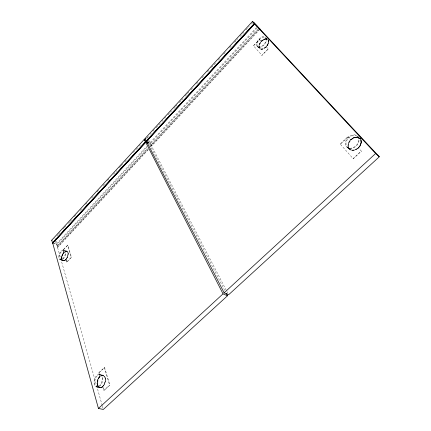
<?xml version="1.0" encoding="UTF-8"?>
<svg xmlns="http://www.w3.org/2000/svg" width="431" height="431" viewBox="0 0 431 431"><rect width="100%" height="100%" fill="white"/><g stroke="black" fill="none" stroke-linecap="round" stroke-linejoin="round"><path stroke-width="0.32" stroke-dasharray="2.15 1.62" d="M65.895 259.5L66.886 262.204L71.508 257.312L67.839 245.094L63.093 249.845L63.831 252.383L62.495 254.29L61.633 256.822A5.145 2.812 -66.8 0 0 62.49 260.577L64.224 260.879L66.126 259.591L63.416 260.938M63.093 249.845L64.057 252.474L62.727 254.382L61.865 256.914A5.14 2.812 -66.8 0 0 62.721 260.669M266.363 38.688L263.917 39.232L261.224 41.279L264.117 39.41L266.563 38.871M268.249 48.956L261.876 55.313L268.249 48.956L266.213 46.758L267.91 44.377L268.685 41.656A6.126 3.669 -49.4 0 0 268.114 39.571L268.308 39.754M57.011 235.687L57.921 234.696M58.374 234.2L60.652 231.722M62.931 229.238L63.842 228.247M64.3 227.751L66.121 225.769M68.394 223.29L69.763 221.803M70.221 221.308L71.584 219.821M74.315 216.847L77.052 213.868M80.236 210.398L81.604 208.911M85.704 204.45L87.525 202.462M91.625 198.001L93.446 196.019M97.088 192.054L98.914 190.066M103.014 185.605L105.288 183.127M107.567 180.648L109.846 178.17M113.488 174.199L116.677 170.73M119.409 167.756L120.777 166.269M121.23 165.773L122.598 164.286M124.871 161.803L126.24 160.316M133.529 152.385L134.44 151.394M136.261 149.406L137.629 147.919M139.45 145.937L140.361 144.945M147.095 137.721L148.436 136.153M150.252 134.176L151.157 133.19M152.973 131.213L154.336 129.731M156.151 127.754L160.235 123.309M162.051 121.332L162.961 120.341M164.777 118.363L165.682 117.377M167.95 114.905L171.581 110.956M173.849 108.483L175.212 107.001M175.665 106.505L177.48 104.528M179.296 102.556L181.112 100.579M181.57 100.084L182.927 98.602M185.201 96.129L187.011 94.157M187.469 93.662L188.826 92.18M191.1 89.707L192.458 88.226M196.547 83.781L198.362 81.804M201.994 77.849L204.262 75.377M207.435 71.918L209.708 69.45M211.524 67.473L215.608 63.028M218.328 60.06L220.597 57.592M223.775 54.134L226.043 51.661M229.675 47.706L231.948 45.239M234.669 42.276L237.847 38.817M240.115 36.344L243.747 32.39M246.015 29.922L249.193 26.463M251.462 23.991L252.367 23.005M53.433 242.922L56.38 244.118L146.729 146.319M147.03 141.271L149.816 142.979L256.531 27.46M102.233 405.576L56.79 244.716L147.213 146.912M227.961 293.592L150.3 143.577L257.108 28.047M148.172 149.778L57.776 247.292L57.361 246.031L147.58 148.614M260.001 29.146L151.723 145.953L151.082 144.805L259.096 28.177M57.447 246.117L147.634 148.722M151.173 144.897L259.176 28.263M148.35 149.115L57.479 247.168L57.776 247.292M259.29 29.405L151.443 145.78L151.723 145.953M99.809 376.333L98.187 378.537L97.196 381.71A6.373 3.906 -75 0 0 98.462 387.038L99.626 387.674L98.726 387.103A6.373 3.906 -75 0 1 97.46 381.774L98.451 378.601L100.073 376.398L98.753 372.696L100.073 376.398M253.45 45.761L259.645 39.512L253.45 45.761L262.075 55.491M63.319 249.937L67.839 245.094M98.753 372.696L104.582 367.498L109.857 385.072L104.14 390.389L103.041 386.623L100.396 387.76M103.041 386.623L101.759 387.534L99.362 387.609M359.228 137.661A7.548 5.646 -44.3 0 0 357.778 137.101L354.357 137.338L350.732 139.558L354.562 137.521L357.983 137.284A7.542 5.646 -44.2 0 1 361.587 141.745L360.763 145.263L358.581 148.129L358.376 147.946L360.558 145.085L361.383 141.562A7.548 5.646 -44.3 0 0 360.65 139.046M66.654 262.113L71.277 257.221L67.613 245.002M147.073 137.634L147.628 138.049M340.178 144.024L348.027 136.584L348.232 136.767L340.382 144.196L340.178 144.024L353.269 158.797L361.41 151.233L358.376 147.946M99.017 372.767L104.582 367.498M102.777 386.559L103.871 390.33L109.857 385.072M57.361 246.031L55.998 241.004M151.082 144.805L148.792 140.296M63.055 260.518L63.788 260.561A5.005 2.731 -66.8 0 0 67.468 256.666L68.023 254.263A4.854 2.651 -66.8 0 0 66.649 251.338L65.916 251.305A5.005 2.737 -66.8 0 0 62.269 255.179L61.719 257.566A4.854 2.651 -66.8 0 0 63.055 260.518L64.02 260.653A5 2.737 -66.8 0 0 67.699 256.757L68.249 254.355A4.849 2.651 -66.8 0 0 66.88 251.429L66.148 251.397A5.005 2.737 -66.8 0 0 62.5 255.271L61.951 257.657A4.849 2.651 -66.8 0 0 63.287 260.61M100.391 387.458L99.184 387.124A6.012 3.685 -75 0 1 97.341 382.744L97.939 379.673A6.201 3.804 -75 0 1 102.433 375.466L103.639 375.778A6.012 3.685 -75 0 1 105.53 380.131L104.938 383.234A6.196 3.798 -75 0 1 100.391 387.453L100.127 387.394A6.201 3.798 -75 0 0 104.674 383.17L105.266 380.067A6.012 3.685 -75 0 0 103.375 375.713M96.792 386.785L99.448 387.41M96.248 386.855L99.442 387.598M99.954 374.458A6.47 3.944 -74.8 0 1 100.461 384.851A6.47 3.944 -74.8 0 1 93.974 382.685A6.47 3.944 -74.8 0 1 99.954 374.458L103.117 375.25A6.443 3.949 -75 0 1 103.65 385.61A6.443 3.949 -75 0 1 97.153 383.439A6.443 3.949 -75 0 1 103.117 375.25M100.477 374.776A6.287 3.836 -74.9 0 1 100.881 384.921A6.287 3.836 -74.9 0 1 94.615 382.68A6.287 3.836 -74.9 0 1 100.477 374.776L103.111 375.439A6.266 3.836 -75 0 1 103.537 385.551A6.266 3.836 -75 0 1 97.266 383.31A6.266 3.836 -75 0 1 103.111 375.439M102.433 375.466L102.697 375.53A6.201 3.804 -75 0 0 98.203 379.738L97.605 382.803A6.012 3.685 -75 0 0 99.448 387.183M54.872 238.127L55.292 238.505M60.933 259.78L63.26 260.685M59.764 259.478L62.554 260.561M64.386 250.163A5.22 2.834 -66.8 0 1 63.012 258.525A5.22 2.834 -66.8 0 1 58.864 255.804A5.22 2.834 -66.8 0 1 64.386 250.163L67.155 251.284A5.199 2.839 -66.8 0 1 65.808 259.618A5.199 2.839 -66.8 0 1 61.644 256.898A5.199 2.839 -66.8 0 1 67.155 251.284M64.812 250.503A5.07 2.753 -66.8 0 1 63.416 258.643A5.07 2.753 -66.8 0 1 59.43 255.901A5.07 2.753 -66.8 0 1 64.812 250.503L67.123 251.429A5.053 2.764 -66.8 0 1 65.744 259.554A5.053 2.764 -66.8 0 1 61.741 256.811A5.053 2.764 -66.8 0 1 67.123 251.429M52.679 243.046L56.79 244.716M150.635 146.653L150.915 146.826L148.286 141.724M146.971 141.54L150.3 143.577M353.269 158.797L353.064 158.619L361.205 151.049L361.41 151.233M347.467 147.601L349.961 149.735M347.952 147.752L350.031 149.525M257.49 46.435L259.484 48.224M357.795 136.444A7.666 5.711 -44.5 0 1 352.434 147.925A7.666 5.711 -44.5 0 1 346.071 140.334A7.666 5.711 -44.5 0 1 357.795 136.444L360.246 138.647A7.629 5.711 -44.3 0 1 354.918 150.069A7.629 5.711 -44.3 0 1 348.555 142.489A7.629 5.711 -44.3 0 1 360.246 138.647M257 46.236L259.392 48.385M358.086 137.01A7.446 5.549 -44.5 0 1 352.757 148.129A7.446 5.549 -44.5 0 1 346.691 140.646A7.446 5.549 -44.5 0 1 358.086 137.01L360.133 138.841A7.413 5.549 -44.3 0 1 354.826 149.918A7.413 5.549 -44.3 0 1 348.76 142.44A7.413 5.549 -44.3 0 1 360.133 138.841M266.213 46.758L268.109 44.56L268.879 41.839A6.12 3.669 -49.3 0 0 267.559 39.14M265.965 37.917A6.039 3.599 -49.4 0 1 261.579 46.817A6.039 3.599 -49.4 0 1 257.684 41.85A6.039 3.599 -49.4 0 1 265.965 37.917L267.942 39.749A6.018 3.604 -49.4 0 1 263.993 48.407A6.018 3.604 -49.4 0 1 259.29 44.544A6.018 3.604 -49.4 0 1 267.215 39.151M259.446 39.329L261.418 41.457M348.027 136.584L350.936 139.736M146.836 138.911L146.303 138.583M148.603 140.641L149.816 142.979M149.492 144.444L225.014 291.011M148.108 142.095L149.013 143.846M104.318 367.427L109.593 385.012M66.126 259.591L66.886 262.204M102.416 406.217L103.332 409.45M55.556 241.193L56.38 244.118M266.363 38.688A6.126 3.669 -49.4 0 1 267.365 38.957M359.643 137.942A7.548 5.646 -44.3 0 1 360.359 138.642M266.132 38.294A6.217 3.701 -49.5 0 1 260.383 46.909A6.217 3.701 -49.5 0 1 257.377 41.085A6.217 3.701 -49.5 0 1 265.663 37.389M268.034 39.587A6.19 3.712 -49.4 0 1 264.063 48.498A6.19 3.712 -49.4 0 1 259.139 44.625A6.19 3.712 -49.4 0 1 267.274 38.989M259.09 45.799L259.09 46.947A5.775 3.459 -49.4 0 0 261.924 48.999L263.104 48.698A5.959 3.567 -49.4 0 0 268.05 43.461L268.357 41.02A5.775 3.464 -49.4 0 0 265.474 39.016L264.295 39.334A5.959 3.572 -49.4 0 0 259.403 44.533L259.09 45.799M259.29 45.977L259.29 47.124A5.775 3.464 -49.4 0 0 262.118 49.177L263.298 48.875A5.953 3.572 -49.4 0 0 268.249 43.639L268.551 41.204A5.775 3.464 -49.3 0 0 265.668 39.199L264.489 39.512A5.953 3.572 -49.3 0 0 259.602 44.711L259.29 45.977M360.984 142.203L360.666 143.868A7.338 5.49 -44.3 0 1 354.142 149.934L352.493 150.101A7.117 5.328 -44.3 0 1 348.27 146.755L348.48 143.571A7.338 5.495 -44.3 0 1 354.902 137.554L356.545 137.36A7.117 5.328 -44.3 0 1 360.855 140.641L360.984 142.203M361.183 142.386L360.871 144.051A7.332 5.49 -44.3 0 1 354.352 150.112L352.703 150.279A7.111 5.328 -44.3 0 1 348.474 146.933L348.684 143.749A7.338 5.495 -44.3 0 1 355.106 137.737L356.749 137.543A7.117 5.328 -44.2 0 1 361.059 140.824L361.183 142.386"/><path stroke-width="0.65" d="M254.629 23.915L146.502 141.373L146.152 141.039L144.945 138.631L252.394 21.55L258.018 27.061L379.318 156.792L228.581 294.788L224.136 292.838L146.416 141.201L254.489 23.77L375.643 153.501L379.318 156.792M144.143 139.504L51.693 240.245L52.684 243.224L145.7 142.252L144.143 139.504L145.667 141.81L147.898 143.167M52.404 242.939L145.349 141.918M146.152 141.039L254.252 23.549L252.41 21.572M147.828 143.431L145.608 142.074L52.679 243.046L98.435 408.448L103.332 409.45L227.482 295.795L226.248 293.403M52.684 243.224L145.656 142.225M146.459 141.352L254.586 23.883L254.252 23.549M51.693 240.245L51.984 240.261M144.945 138.631L145.468 138.987M98.435 408.448L223.032 293.856L227.482 295.795M224.136 292.838L375.643 153.501M259.748 28.909L260.001 29.146L253.293 22.035L257.442 26.474M145.608 142.074L223.032 293.856"/></g></svg>
